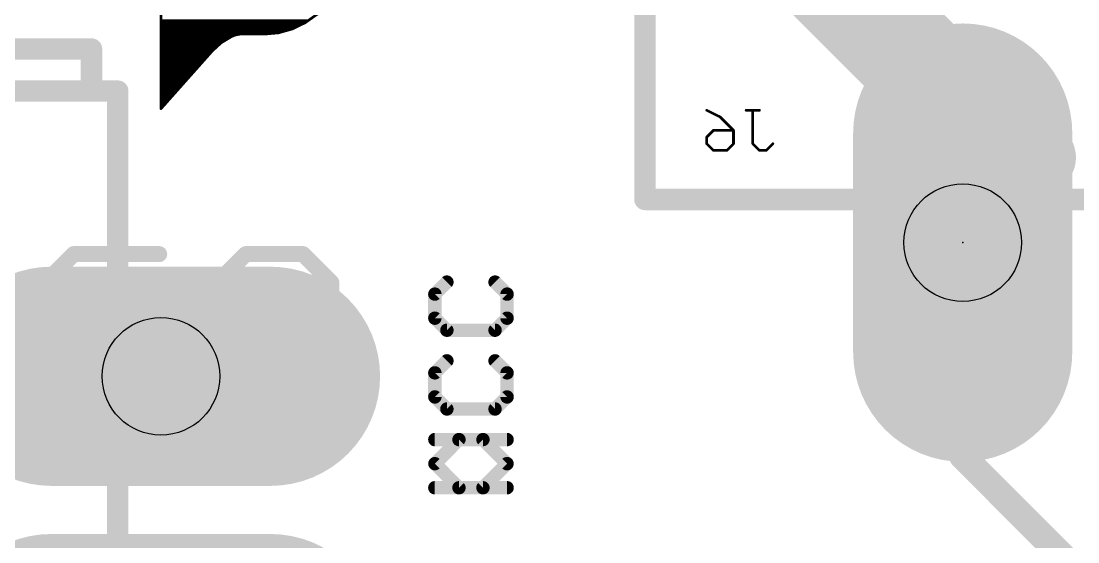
# Model space of a CAD drawing. Extents: x -98 to 26, y -2 to 26.
# Drawn here: x 6.29 to 16.33, y 14.94 to 19.88 of the extents above; entities that cross this region are included whole.
import ezdxf

# ---------------------------------------------------------------- set-up
doc = ezdxf.new("R2010")
doc.units = 0
for name, color, linetype in [('1', 12, 'CONTINUOUS'), ('17', 110, 'CONTINUOUS'), ('21', 53, 'CONTINUOUS'), ('22', 53, 'CONTINUOUS'), ('23', 53, 'CONTINUOUS'), ('24', 53, 'CONTINUOUS'), ('26', 253, 'CONTINUOUS'), ('27', 253, 'CONTINUOUS'), ('29', 253, 'CONTINUOUS'), ('30', 253, 'CONTINUOUS'), ('44', 253, 'CONTINUOUS'), ('52', 253, 'CONTINUOUS')]:
    doc.layers.add(name, color=color, linetype=linetype)

# ---------------------------------------------------------------- blocks, each defined once
blk = doc.blocks.new('LONGP100')
at = {"const_width": 1}
blk.add_lwpolyline([(-0.5, 0), (0.5, 0)], dxfattribs=at)
at = {"const_width": 0.5}
for points in [[(-0.5, 0.25, 1), (-0.5, -0.25)], [(0.5, -0.25, 1), (0.5, 0.25)]]:
    blk.add_lwpolyline(points, format="xyb", dxfattribs=at)
blk = doc.blocks.new('ROUNDP')
at = {"const_width": 0.5}
blk.add_lwpolyline([(0, -0.25, 1), (0, 0.25, 1), (0, -0.25)], format="xyb", dxfattribs=at)

msp = doc.modelspace()

# ---------------------------------------------------------------- linework, layer by layer
at = {"layer": '1'}
for points, const_width in [([(13.97, 20.32), (13.97, 21.59)], 1.016), ([(15.24, 19.05), (13.97, 20.32)], 1.016), ([(15.24, 17.78), (15.24, 19.05)], 1.016), ([(15.24, 15.748), (15.24, 17.78)], 0.254), ([(16.51, 14.478), (15.24, 15.748)], 0.254)]:
    msp.add_lwpolyline(points, dxfattribs=dict(at, const_width=const_width))
for points, const_width in [([(13.716, 20.32, 1), (14.224, 20.32)], 0.508), ([(15.494, 19.05, 1), (14.986, 19.05)], 0.508), ([(15.0604, 18.8704, 1), (15.4196, 19.2296)], 0.508), ([(14.986, 17.78, 1), (15.494, 17.78)], 0.508), ([(15.3035, 17.78, 1), (15.1765, 17.78)], 0.127), ([(15.2849, 15.7929, 1), (15.1951, 15.7031)], 0.127), ([(15.1765, 15.748, 1), (15.3035, 15.748)], 0.127)]:
    msp.add_lwpolyline(points, format="xyb", dxfattribs=dict(at, const_width=const_width))
at = {"layer": '21'}
for points, const_width in [([(7.6201, 20.5689), (7.6201, 19.0525)], 0.0254), ([(7.6201, 19.8882), (9.0169, 19.8882)], 0.0254), ([(8.9917, 19.8704), (9.1074, 19.9521)], 0.0254), ([(7.6201, 19.8628), (8.9761, 19.8628)], 0.0254), ([(7.6201, 19.8374), (8.924, 19.8374)], 0.0254), ([(7.6201, 19.812), (8.8719, 19.812)], 0.0254), ([(7.6201, 19.7866), (8.7834, 19.7866)], 0.0254), ([(8.6005, 19.7612), (8.7368, 19.7736)], 0.0254), ([(8.7368, 19.7736), (8.8687, 19.8104)], 0.0254), ([(8.8687, 19.8104), (8.9917, 19.8704)], 0.0254), ([(7.6201, 19.7612), (8.6005, 19.7612)], 0.0254), ([(7.6201, 19.7358), (8.2871, 19.7358)], 0.0254), ([(7.6201, 19.7104), (8.2444, 19.7104)], 0.0254), ([(7.6201, 19.685), (8.2017, 19.685)], 0.0254), ([(8.1077, 19.6012), (8.1945, 19.6807)], 0.0254), ([(8.1945, 19.6807), (8.2957, 19.7409)], 0.0254), ([(8.2957, 19.7409), (8.3329, 19.7544)], 0.0254), ([(8.3329, 19.7544), (8.3719, 19.7612)], 0.0254), ([(8.3719, 19.7612), (8.6005, 19.7612)], 0.0254), ([(7.6201, 19.6596), (8.1714, 19.6596)], 0.0254), ([(7.6201, 19.6342), (8.1437, 19.6342)], 0.0254), ([(7.6201, 19.6088), (8.116, 19.6088)], 0.0254), ([(7.6201, 19.0525), (8.1077, 19.6012)], 0.0254), ([(7.6201, 19.5834), (8.0919, 19.5834)], 0.0254), ([(7.6201, 19.558), (8.0693, 19.558)], 0.0254), ([(7.6201, 19.5326), (8.0467, 19.5326)], 0.0254), ([(7.6201, 19.5072), (8.0242, 19.5072)], 0.0254), ([(7.6201, 19.4818), (8.0016, 19.4818)], 0.0254), ([(7.6201, 19.4564), (7.979, 19.4564)], 0.0254), ([(7.6201, 19.431), (7.9565, 19.431)], 0.0254), ([(7.6201, 19.4056), (7.9339, 19.4056)], 0.0254), ([(7.6201, 19.3802), (7.9113, 19.3802)], 0.0254), ([(7.6201, 19.3548), (7.8887, 19.3548)], 0.0254), ([(7.6201, 19.3294), (7.8662, 19.3294)], 0.0254), ([(7.6201, 19.304), (7.8436, 19.304)], 0.0254), ([(7.6201, 19.2786), (7.821, 19.2786)], 0.0254), ([(7.6201, 19.2532), (7.7985, 19.2532)], 0.0254), ([(7.6201, 19.2278), (7.7759, 19.2278)], 0.0254), ([(7.6201, 19.2024), (7.7533, 19.2024)], 0.0254), ([(7.6201, 19.177), (7.7307, 19.177)], 0.0254), ([(7.6201, 19.1516), (7.7082, 19.1516)], 0.0254), ([(7.6201, 19.1262), (7.6856, 19.1262)], 0.0254), ([(7.6201, 19.1008), (7.663, 19.1008)], 0.0254), ([(7.6201, 19.0754), (7.6404, 19.0754)], 0.0254), ([(10.3373, 17.4053), (10.2229, 17.2909)], 0.127), ([(10.9093, 17.2909), (10.7949, 17.4053)], 0.127), ([(10.2229, 17.2909), (10.2229, 17.0621)], 0.127), ([(10.9093, 17.0621), (10.9093, 17.2909)], 0.127), ([(10.2229, 17.0621), (10.3373, 16.9477)], 0.127), ([(10.7949, 16.9477), (10.9093, 17.0621)], 0.127), ([(10.3373, 16.9477), (10.7949, 16.9477)], 0.127), ([(10.3373, 16.6569), (10.2229, 16.5425)], 0.127), ([(10.9093, 16.5425), (10.7949, 16.6569)], 0.127), ([(10.2229, 16.5425), (10.2229, 16.3137)], 0.127), ([(10.9093, 16.3137), (10.9093, 16.5425)], 0.127), ([(10.2229, 16.3137), (10.3373, 16.1993)], 0.127), ([(10.7949, 16.1993), (10.9093, 16.3137)], 0.127), ([(10.3373, 16.1993), (10.7949, 16.1993)], 0.127), ([(10.6805, 15.9085), (10.2229, 15.9085)], 0.127), ([(10.9093, 15.6797), (10.6805, 15.9085)], 0.127), ([(10.6805, 15.4509), (10.9093, 15.6797)], 0.127), ([(10.2229, 15.4509), (10.6805, 15.4509)], 0.127)]:
    msp.add_lwpolyline(points, dxfattribs=dict(at, const_width=const_width))
for points, const_width in [([(7.6201, 19.8946, 1), (7.6201, 19.8819)], 0.0127), ([(9.0169, 19.8819, 1), (9.0169, 19.8946)], 0.0127), ([(7.6201, 19.8184, 1), (7.6201, 19.8056)], 0.0127), ([(7.6201, 19.8692, 1), (7.6201, 19.8564)], 0.0127), ([(7.6201, 19.8438, 1), (7.6201, 19.8311)], 0.0127), ([(7.6201, 19.793, 1), (7.6201, 19.7802)], 0.0127), ([(8.7351, 19.7797, 1), (8.7385, 19.7675)], 0.0127), ([(8.7374, 19.7673, 1), (8.7362, 19.7799)], 0.0127), ([(8.7834, 19.7802, 1), (8.7834, 19.793)], 0.0127), ([(8.8659, 19.8161, 1), (8.8714, 19.8047)], 0.0127), ([(8.8704, 19.8043, 1), (8.867, 19.8165)], 0.0127), ([(8.8719, 19.8056, 1), (8.8719, 19.8184)], 0.0127), ([(8.924, 19.8311, 1), (8.924, 19.8438)], 0.0127), ([(8.9761, 19.8564, 1), (8.9761, 19.8692)], 0.0127), ([(8.988, 19.8756, 1), (8.9954, 19.8652)], 0.0127), ([(8.9945, 19.8647, 1), (8.9889, 19.8761)], 0.0127), ([(7.6201, 19.7422, 1), (7.6201, 19.7294)], 0.0127), ([(7.6201, 19.7676, 1), (7.6201, 19.7549)], 0.0127), ([(7.6201, 19.7168, 1), (7.6201, 19.704)], 0.0127), ([(7.6201, 19.6914, 1), (7.6201, 19.6787)], 0.0127), ([(8.1913, 19.6862, 1), (8.1977, 19.6753)], 0.0127), ([(8.1988, 19.6761, 1), (8.1902, 19.6854)], 0.0127), ([(8.2017, 19.6787, 1), (8.2017, 19.6914)], 0.0127), ([(8.2444, 19.704, 1), (8.2444, 19.7168)], 0.0127), ([(8.2871, 19.7294, 1), (8.2871, 19.7422)], 0.0127), ([(8.2935, 19.7469, 1), (8.2979, 19.7349)], 0.0127), ([(8.2989, 19.7354, 1), (8.2925, 19.7464)], 0.0127), ([(8.3318, 19.7606, 1), (8.334, 19.7481)], 0.0127), ([(8.3351, 19.7484, 1), (8.3308, 19.7603)], 0.0127), ([(8.3719, 19.7676, 1), (8.3719, 19.7549)], 0.0127), ([(8.373, 19.7549, 1), (8.3708, 19.7675)], 0.0127), ([(8.5999, 19.7675, 1), (8.6011, 19.7549)], 0.0127), ([(8.6005, 19.7549, 1), (8.6005, 19.7676)], 0.0127), ([(8.6005, 19.7549, 1), (8.6005, 19.7676)], 0.0127), ([(7.6201, 19.666, 1), (7.6201, 19.6532)], 0.0127), ([(7.6201, 19.6406, 1), (7.6201, 19.6278)], 0.0127), ([(7.6201, 19.6152, 1), (7.6201, 19.6025)], 0.0127), ([(7.6201, 19.5898, 1), (7.6201, 19.577)], 0.0127), ([(8.0919, 19.577, 1), (8.0919, 19.5898)], 0.0127), ([(8.1034, 19.6059, 1), (8.112, 19.5965)], 0.0127), ([(8.1124, 19.597, 1), (8.103, 19.6054)], 0.0127), ([(8.116, 19.6025, 1), (8.116, 19.6152)], 0.0127), ([(8.1437, 19.6278, 1), (8.1437, 19.6406)], 0.0127), ([(8.1714, 19.6532, 1), (8.1714, 19.666)], 0.0127), ([(7.6201, 19.5644, 1), (7.6201, 19.5516)], 0.0127), ([(7.6201, 19.539, 1), (7.6201, 19.5263)], 0.0127), ([(7.6201, 19.5136, 1), (7.6201, 19.5008)], 0.0127), ([(7.6201, 19.4882, 1), (7.6201, 19.4754)], 0.0127), ([(8.0016, 19.4754, 1), (8.0016, 19.4882)], 0.0127), ([(8.0242, 19.5008, 1), (8.0242, 19.5136)], 0.0127), ([(8.0467, 19.5263, 1), (8.0467, 19.539)], 0.0127), ([(8.0693, 19.5516, 1), (8.0693, 19.5644)], 0.0127), ([(7.6201, 19.4628, 1), (7.6201, 19.4501)], 0.0127), ([(7.6201, 19.4374, 1), (7.6201, 19.4246)], 0.0127), ([(7.6201, 19.412, 1), (7.6201, 19.3992)], 0.0127), ([(7.6201, 19.3866, 1), (7.6201, 19.3739)], 0.0127), ([(7.9113, 19.3739, 1), (7.9113, 19.3866)], 0.0127), ([(7.9339, 19.3992, 1), (7.9339, 19.412)], 0.0127), ([(7.9565, 19.4246, 1), (7.9565, 19.4374)], 0.0127), ([(7.979, 19.4501, 1), (7.979, 19.4628)], 0.0127), ([(7.6201, 19.3612, 1), (7.6201, 19.3484)], 0.0127), ([(7.6201, 19.3358, 1), (7.6201, 19.323)], 0.0127), ([(7.6201, 19.3104, 1), (7.6201, 19.2977)], 0.0127), ([(7.6201, 19.285, 1), (7.6201, 19.2722)], 0.0127), ([(7.821, 19.2722, 1), (7.821, 19.285)], 0.0127), ([(7.8436, 19.2977, 1), (7.8436, 19.3104)], 0.0127), ([(7.8662, 19.323, 1), (7.8662, 19.3358)], 0.0127), ([(7.8887, 19.3484, 1), (7.8887, 19.3612)], 0.0127), ([(7.6201, 19.2596, 1), (7.6201, 19.2468)], 0.0127), ([(7.6201, 19.2342, 1), (7.6201, 19.2215)], 0.0127), ([(7.6201, 19.2088, 1), (7.6201, 19.196)], 0.0127), ([(7.6201, 19.1834, 1), (7.6201, 19.1706)], 0.0127), ([(7.7307, 19.1706, 1), (7.7307, 19.1834)], 0.0127), ([(7.7533, 19.196, 1), (7.7533, 19.2088)], 0.0127), ([(7.7759, 19.2215, 1), (7.7759, 19.2342)], 0.0127), ([(7.7985, 19.2468, 1), (7.7985, 19.2596)], 0.0127), ([(7.6201, 19.158, 1), (7.6201, 19.1453)], 0.0127), ([(7.6201, 19.1326, 1), (7.6201, 19.1198)], 0.0127), ([(7.6201, 19.1072, 1), (7.6201, 19.0944)], 0.0127), ([(7.6201, 19.0818, 1), (7.6201, 19.0691)], 0.0127), ([(7.6404, 19.0691, 1), (7.6404, 19.0818)], 0.0127), ([(7.663, 19.0944, 1), (7.663, 19.1072)], 0.0127), ([(7.6856, 19.1198, 1), (7.6856, 19.1326)], 0.0127), ([(7.7082, 19.1453, 1), (7.7082, 19.158)], 0.0127), ([(7.6154, 19.0567, 1), (7.6248, 19.0483)], 0.0127), ([(7.6138, 19.0525, 1), (7.6265, 19.0525)], 0.0127), ([(10.3598, 17.3828, 1), (10.3149, 17.4277)], 0.0635), ([(10.8174, 17.4277, 1), (10.7725, 17.3828)], 0.0635), ([(10.2547, 17.2909, 1), (10.1912, 17.2909)], 0.0635), ([(10.2005, 17.3133, 1), (10.2454, 17.2684)], 0.0635), ([(10.9411, 17.2909, 1), (10.8775, 17.2909)], 0.0635), ([(10.8868, 17.2684, 1), (10.9318, 17.3133)], 0.0635), ([(10.2454, 17.0846, 1), (10.2005, 17.0397)], 0.0635), ([(10.1912, 17.0621, 1), (10.2547, 17.0621)], 0.0635), ([(10.8775, 17.0621, 1), (10.9411, 17.0621)], 0.0635), ([(10.9318, 17.0397, 1), (10.8868, 17.0846)], 0.0635), ([(10.3373, 16.9795, 1), (10.3373, 16.916)], 0.0635), ([(10.3149, 16.9253, 1), (10.3598, 16.9702)], 0.0635), ([(10.7725, 16.9702, 1), (10.8174, 16.9253)], 0.0635), ([(10.7949, 16.916, 1), (10.7949, 16.9795)], 0.0635), ([(10.3598, 16.6344, 1), (10.3149, 16.6793)], 0.0635), ([(10.8174, 16.6793, 1), (10.7725, 16.6344)], 0.0635), ([(10.2547, 16.5425, 1), (10.1912, 16.5425)], 0.0635), ([(10.2005, 16.5649, 1), (10.2454, 16.52)], 0.0635), ([(10.9411, 16.5425, 1), (10.8775, 16.5425)], 0.0635), ([(10.8868, 16.52, 1), (10.9318, 16.5649)], 0.0635), ([(10.2454, 16.3361, 1), (10.2005, 16.2912)], 0.0635), ([(10.9318, 16.2912, 1), (10.8868, 16.3361)], 0.0635), ([(10.1912, 16.3137, 1), (10.2547, 16.3137)], 0.0635), ([(10.8775, 16.3137, 1), (10.9411, 16.3137)], 0.0635), ([(10.3373, 16.231, 1), (10.3373, 16.1675)], 0.0635), ([(10.3149, 16.1768, 1), (10.3598, 16.2217)], 0.0635), ([(10.7725, 16.2217, 1), (10.8174, 16.1768)], 0.0635), ([(10.7949, 16.1675, 1), (10.7949, 16.231)], 0.0635), ([(10.2229, 15.9402, 1), (10.2229, 15.8767)], 0.0635), ([(10.703, 15.9309, 1), (10.6581, 15.886)], 0.0635), ([(10.6805, 15.8767, 1), (10.6805, 15.9402)], 0.0635), ([(10.9318, 15.6572, 1), (10.8868, 15.7021)], 0.0635), ([(10.8868, 15.6572, 1), (10.9318, 15.7021)], 0.0635), ([(10.2229, 15.4826, 1), (10.2229, 15.4191)], 0.0635), ([(10.6581, 15.4733, 1), (10.703, 15.4284)], 0.0635), ([(10.6805, 15.4191, 1), (10.6805, 15.4826)], 0.0635)]:
    msp.add_lwpolyline(points, format="xyb", dxfattribs=dict(at, const_width=const_width))
at = {"layer": '22'}
for points, const_width in [([(12.22, 24.39), (12.22, 18.19)], 0.2032), ([(7.21, 19.22), (1.01, 19.22)], 0.2032), ([(7.21, 12.22), (7.21, 19.22)], 0.2032), ([(12.22, 18.19), (19.22, 18.19)], 0.2032), ([(10.2235, 17.2909), (10.3379, 17.4053)], 0.127), ([(10.7955, 17.4053), (10.9099, 17.2909)], 0.127), ([(10.2235, 17.0621), (10.2235, 17.2909)], 0.127), ([(10.9099, 17.2909), (10.9099, 17.0621)], 0.127), ([(10.3379, 16.9477), (10.2235, 17.0621)], 0.127), ([(10.9099, 17.0621), (10.7955, 16.9477)], 0.127), ([(10.7955, 16.9477), (10.3379, 16.9477)], 0.127), ([(10.2235, 16.5425), (10.3379, 16.6569)], 0.127), ([(10.7955, 16.6569), (10.9099, 16.5425)], 0.127), ([(10.2235, 16.3137), (10.2235, 16.5425)], 0.127), ([(10.9099, 16.5425), (10.9099, 16.3137)], 0.127), ([(10.3379, 16.1993), (10.2235, 16.3137)], 0.127), ([(10.9099, 16.3137), (10.7955, 16.1993)], 0.127), ([(10.7955, 16.1993), (10.3379, 16.1993)], 0.127), ([(10.2235, 15.6797), (10.4523, 15.9085)], 0.127), ([(10.4523, 15.9085), (10.9099, 15.9085)], 0.127), ([(10.4523, 15.4509), (10.2235, 15.6797)], 0.127), ([(10.9099, 15.4509), (10.4523, 15.4509)], 0.127)]:
    msp.add_lwpolyline(points, dxfattribs=dict(at, const_width=const_width))
for points, const_width in [([(7.2608, 19.22, 1), (7.1592, 19.22)], 0.1016), ([(7.21, 19.1692, 1), (7.21, 19.2708)], 0.1016), ([(12.22, 18.2408, 1), (12.22, 18.1392)], 0.1016), ([(12.1692, 18.19, 1), (12.2708, 18.19)], 0.1016), ([(10.3603, 17.3828, 1), (10.3154, 17.4278)], 0.0635), ([(10.8179, 17.4278, 1), (10.773, 17.3828)], 0.0635), ([(10.201, 17.3134, 1), (10.246, 17.2684)], 0.0635), ([(10.2553, 17.2909, 1), (10.1918, 17.2909)], 0.0635), ([(10.9416, 17.2909, 1), (10.8781, 17.2909)], 0.0635), ([(10.8874, 17.2684, 1), (10.9323, 17.3134)], 0.0635), ([(10.246, 17.0846, 1), (10.201, 17.0397)], 0.0635), ([(10.1918, 17.0621, 1), (10.2553, 17.0621)], 0.0635), ([(10.8781, 17.0621, 1), (10.9416, 17.0621)], 0.0635), ([(10.9323, 17.0397, 1), (10.8874, 17.0846)], 0.0635), ([(10.3379, 16.9795, 1), (10.3379, 16.916)], 0.0635), ([(10.3154, 16.9253, 1), (10.3603, 16.9702)], 0.0635), ([(10.773, 16.9702, 1), (10.8179, 16.9253)], 0.0635), ([(10.7955, 16.916, 1), (10.7955, 16.9795)], 0.0635), ([(10.3603, 16.6344, 1), (10.3154, 16.6793)], 0.0635), ([(10.8179, 16.6793, 1), (10.773, 16.6344)], 0.0635), ([(10.201, 16.5649, 1), (10.246, 16.52)], 0.0635), ([(10.2553, 16.5425, 1), (10.1918, 16.5425)], 0.0635), ([(10.9416, 16.5425, 1), (10.8781, 16.5425)], 0.0635), ([(10.8874, 16.52, 1), (10.9323, 16.5649)], 0.0635), ([(10.246, 16.3361, 1), (10.201, 16.2912)], 0.0635), ([(10.9323, 16.2912, 1), (10.8874, 16.3361)], 0.0635), ([(10.1918, 16.3137, 1), (10.2553, 16.3137)], 0.0635), ([(10.8781, 16.3137, 1), (10.9416, 16.3137)], 0.0635), ([(10.3379, 16.231, 1), (10.3379, 16.1675)], 0.0635), ([(10.3154, 16.1768, 1), (10.3603, 16.2217)], 0.0635), ([(10.773, 16.2217, 1), (10.8179, 16.1768)], 0.0635), ([(10.7955, 16.1675, 1), (10.7955, 16.231)], 0.0635), ([(10.4523, 15.9402, 1), (10.4523, 15.8767)], 0.0635), ([(10.4747, 15.886, 1), (10.4298, 15.9309)], 0.0635), ([(10.9099, 15.8767, 1), (10.9099, 15.9402)], 0.0635), ([(10.246, 15.7021, 1), (10.201, 15.6572)], 0.0635), ([(10.201, 15.7021, 1), (10.246, 15.6572)], 0.0635), ([(10.4523, 15.4826, 1), (10.4523, 15.4191)], 0.0635), ([(10.4298, 15.4284, 1), (10.4747, 15.4733)], 0.0635), ([(10.9099, 15.4191, 1), (10.9099, 15.4826)], 0.0635)]:
    msp.add_lwpolyline(points, format="xyb", dxfattribs=dict(at, const_width=const_width))
at = {"layer": '23'}
msp.add_point((7.62, 19.05), dxfattribs=at)
at = {"layer": '24'}
msp.add_point((15.24, 17.78), dxfattribs=at)
at = {"layer": '26', "const_width": 0.0254}
for points in [[(12.8073, 19.0376), (12.9344, 18.9741)], [(12.9344, 18.9741), (13.0615, 18.847)], [(13.3086, 19.0376), (13.1815, 19.0376)], [(13.2451, 18.7199), (13.2451, 19.0376)], [(12.8073, 18.7834), (12.8708, 18.847)], [(12.8073, 18.7199), (12.8073, 18.7834)], [(12.8708, 18.847), (13.0615, 18.847)], [(13.0615, 18.847), (13.0615, 18.7199)], [(12.8708, 18.6563), (12.8073, 18.7199)], [(13.0615, 18.7199), (12.998, 18.6563)], [(13.3086, 18.6563), (13.2451, 18.7199)], [(13.4357, 18.7199), (13.3722, 18.6563)], [(12.998, 18.6563), (12.8708, 18.6563)], [(13.3722, 18.6563), (13.3086, 18.6563)]]:
    msp.add_lwpolyline(points, dxfattribs=at)
at = {"layer": '26', "const_width": 0.0127}
for points in [[(12.8101, 19.0433, 1), (12.8045, 19.0319)], [(12.9389, 18.9786, 1), (12.9299, 18.9696)], [(12.9316, 18.9684, 1), (12.9372, 18.9797)], [(13.1815, 19.044, 1), (13.1815, 19.0313)], [(13.2514, 19.0376, 1), (13.2387, 19.0376)], [(13.3086, 19.0313, 1), (13.3086, 19.044)], [(12.8136, 18.7834, 1), (12.8009, 18.7834)], [(12.8028, 18.7879, 1), (12.8118, 18.7789)], [(12.8708, 18.8533, 1), (12.8708, 18.8406)], [(12.8753, 18.8425, 1), (12.8664, 18.8515)], [(13.0679, 18.847, 1), (13.0552, 18.847)], [(13.057, 18.8425, 1), (13.066, 18.8515)], [(13.0615, 18.8406, 1), (13.0615, 18.8533)], [(12.8118, 18.7243, 1), (12.8028, 18.7154)], [(12.8009, 18.7199, 1), (12.8136, 18.7199)], [(13.0552, 18.7199, 1), (13.0679, 18.7199)], [(13.066, 18.7154, 1), (13.057, 18.7243)], [(13.2387, 18.7199, 1), (13.2514, 18.7199)], [(13.2495, 18.7243, 1), (13.2406, 18.7154)], [(13.4402, 18.7154, 1), (13.4312, 18.7243)], [(12.8708, 18.6627, 1), (12.8708, 18.65)], [(12.8664, 18.6518, 1), (12.8753, 18.6608)], [(12.9935, 18.6608, 1), (13.0024, 18.6518)], [(12.998, 18.65, 1), (12.998, 18.6627)], [(13.3086, 18.6627, 1), (13.3086, 18.65)], [(13.3041, 18.6518, 1), (13.3131, 18.6608)], [(13.3677, 18.6608, 1), (13.3767, 18.6518)], [(13.3722, 18.65, 1), (13.3722, 18.6627)]]:
    msp.add_lwpolyline(points, format="xyb", dxfattribs=at)
at = {"layer": '27', "const_width": 0.1524}
for points in [[(6.5185, 17.3997), (6.7896, 17.6709)], [(6.7896, 17.6709), (7.6031, 17.6709)], [(8.1556, 17.3997), (8.4268, 17.6709)], [(8.4268, 17.6709), (8.9691, 17.6709)], [(8.9691, 17.6709), (9.2403, 17.3997)], [(6.7896, 17.1285), (6.5185, 17.3997)], [(8.1556, 16.8574), (8.1556, 17.3997)], [(9.2403, 17.3997), (9.2403, 17.1285)], [(7.332, 17.1285), (6.7896, 17.1285)], [(7.6031, 16.8574), (7.332, 17.1285)], [(9.2403, 17.1285), (8.1556, 17.1285)], [(7.332, 16.5862), (7.6031, 16.8574)], [(8.4268, 16.5862), (8.1556, 16.8574)], [(6.5185, 16.5862), (7.332, 16.5862)], [(8.9691, 16.5862), (8.4268, 16.5862)]]:
    msp.add_lwpolyline(points, dxfattribs=at)
at = {"layer": '27', "const_width": 0.0762}
for points in [[(6.7896, 17.709, 1), (6.7896, 17.6328)], [(6.8166, 17.6439, 1), (6.7627, 17.6978)], [(7.6031, 17.6328, 1), (7.6031, 17.709)], [(8.4268, 17.709, 1), (8.4268, 17.6328)], [(8.4537, 17.6439, 1), (8.3999, 17.6978)], [(8.9961, 17.6978, 1), (8.9422, 17.6439)], [(8.9691, 17.6328, 1), (8.9691, 17.709)], [(6.5454, 17.4266, 1), (6.4915, 17.3728)], [(8.1937, 17.3997, 1), (8.1175, 17.3997)], [(9.2784, 17.3997, 1), (9.2022, 17.3997)], [(6.4915, 17.4266, 1), (6.5454, 17.3728)], [(8.1287, 17.4266, 1), (8.1826, 17.3728)], [(9.2134, 17.3728, 1), (9.2672, 17.4266)], [(6.7896, 17.1666, 1), (6.7896, 17.0904)], [(6.7627, 17.1016, 1), (6.8166, 17.1555)], [(7.3589, 17.1555, 1), (7.305, 17.1016)], [(7.332, 17.0904, 1), (7.332, 17.1666)], [(8.1556, 17.1666, 1), (8.1556, 17.0904)], [(9.2403, 17.0904, 1), (9.2403, 17.1666)], [(9.2022, 17.1285, 1), (9.2784, 17.1285)], [(7.6301, 16.8304, 1), (7.5762, 16.8843)], [(7.5762, 16.8304, 1), (7.6301, 16.8843)], [(8.1826, 16.8843, 1), (8.1287, 16.8304)], [(8.1175, 16.8574, 1), (8.1937, 16.8574)], [(6.5185, 16.6243, 1), (6.5185, 16.5481)], [(7.305, 16.6131, 1), (7.3589, 16.5593)], [(7.332, 16.5481, 1), (7.332, 16.6243)], [(8.4268, 16.6243, 1), (8.4268, 16.5481)], [(8.3999, 16.5593, 1), (8.4537, 16.6131)], [(8.9691, 16.5481, 1), (8.9691, 16.6243)]]:
    msp.add_lwpolyline(points, format="xyb", dxfattribs=at)
at = {"layer": '44'}
for centre in [(15.24, 17.78), (7.62, 16.51)]:
    msp.add_circle(centre, 0.5588, dxfattribs=at)
at = {"layer": '52', "const_width": 0.2032}
for points in [[(6.96, 19.62), (5.96, 19.62)], [(6.96, 19.22), (6.96, 19.62)]]:
    msp.add_lwpolyline(points, dxfattribs=at)
at = {"layer": '52'}
for points, const_width in [([(7.0108, 19.62, 1), (6.9092, 19.62)], 0.1016), ([(6.96, 19.5692, 1), (6.96, 19.6708)], 0.1016), ([(6.9092, 19.22, 1), (7.0108, 19.22)], 0.1016), ([(15.97, 18.3072, 1), (15.97, 18.8728, 1), (15.97, 18.3072)], 0.127), ([(6.81, 15.6872, 1), (6.81, 16.2528, 1), (6.81, 15.6872)], 0.127)]:
    msp.add_lwpolyline(points, format="xyb", dxfattribs=dict(at, const_width=const_width))

# ---------------------------------------------------------------- block references
at = {"layer": '17'}
for name, p, xscale, yscale, rotation in [('LONGP100', (15.24, 17.78), 1.8796, 1.8796, 270), ('LONGP100', (15.24, 17.78), 1.8796, 1.8796, 270), ('ROUNDP', (15.24, 17.78), 1.6764, 1.6764, 270), ('ROUNDP', (15.24, 17.78), 1.6764, 1.6764, 270), ('LONGP100', (7.62, 16.51), 1.8796, 1.8796, 180), ('LONGP100', (7.62, 16.51), 1.8796, 1.8796, 180), ('ROUNDP', (7.62, 16.51), 1.6764, 1.6764, 180), ('ROUNDP', (7.62, 16.51), 1.6764, 1.6764, 180)]:
    msp.add_blockref(name, p, dxfattribs=dict(at, xscale=xscale, yscale=yscale, rotation=rotation))
at = {"layer": '29', "xscale": 2.0828, "yscale": 2.0828}
for p, rotation in [((15.24, 17.78), 270), ((7.62, 16.51), 180), ((7.62, 13.97), 180)]:
    msp.add_blockref('LONGP100', p, dxfattribs=dict(at, rotation=rotation))
at = {"layer": '30', "xscale": 2.0828, "yscale": 2.0828}
for p, rotation in [((15.24, 17.78), 270), ((7.62, 16.51), 180), ((7.62, 13.97), 180)]:
    msp.add_blockref('LONGP100', p, dxfattribs=dict(at, rotation=rotation))

doc.saveas('drawing.dxf')
